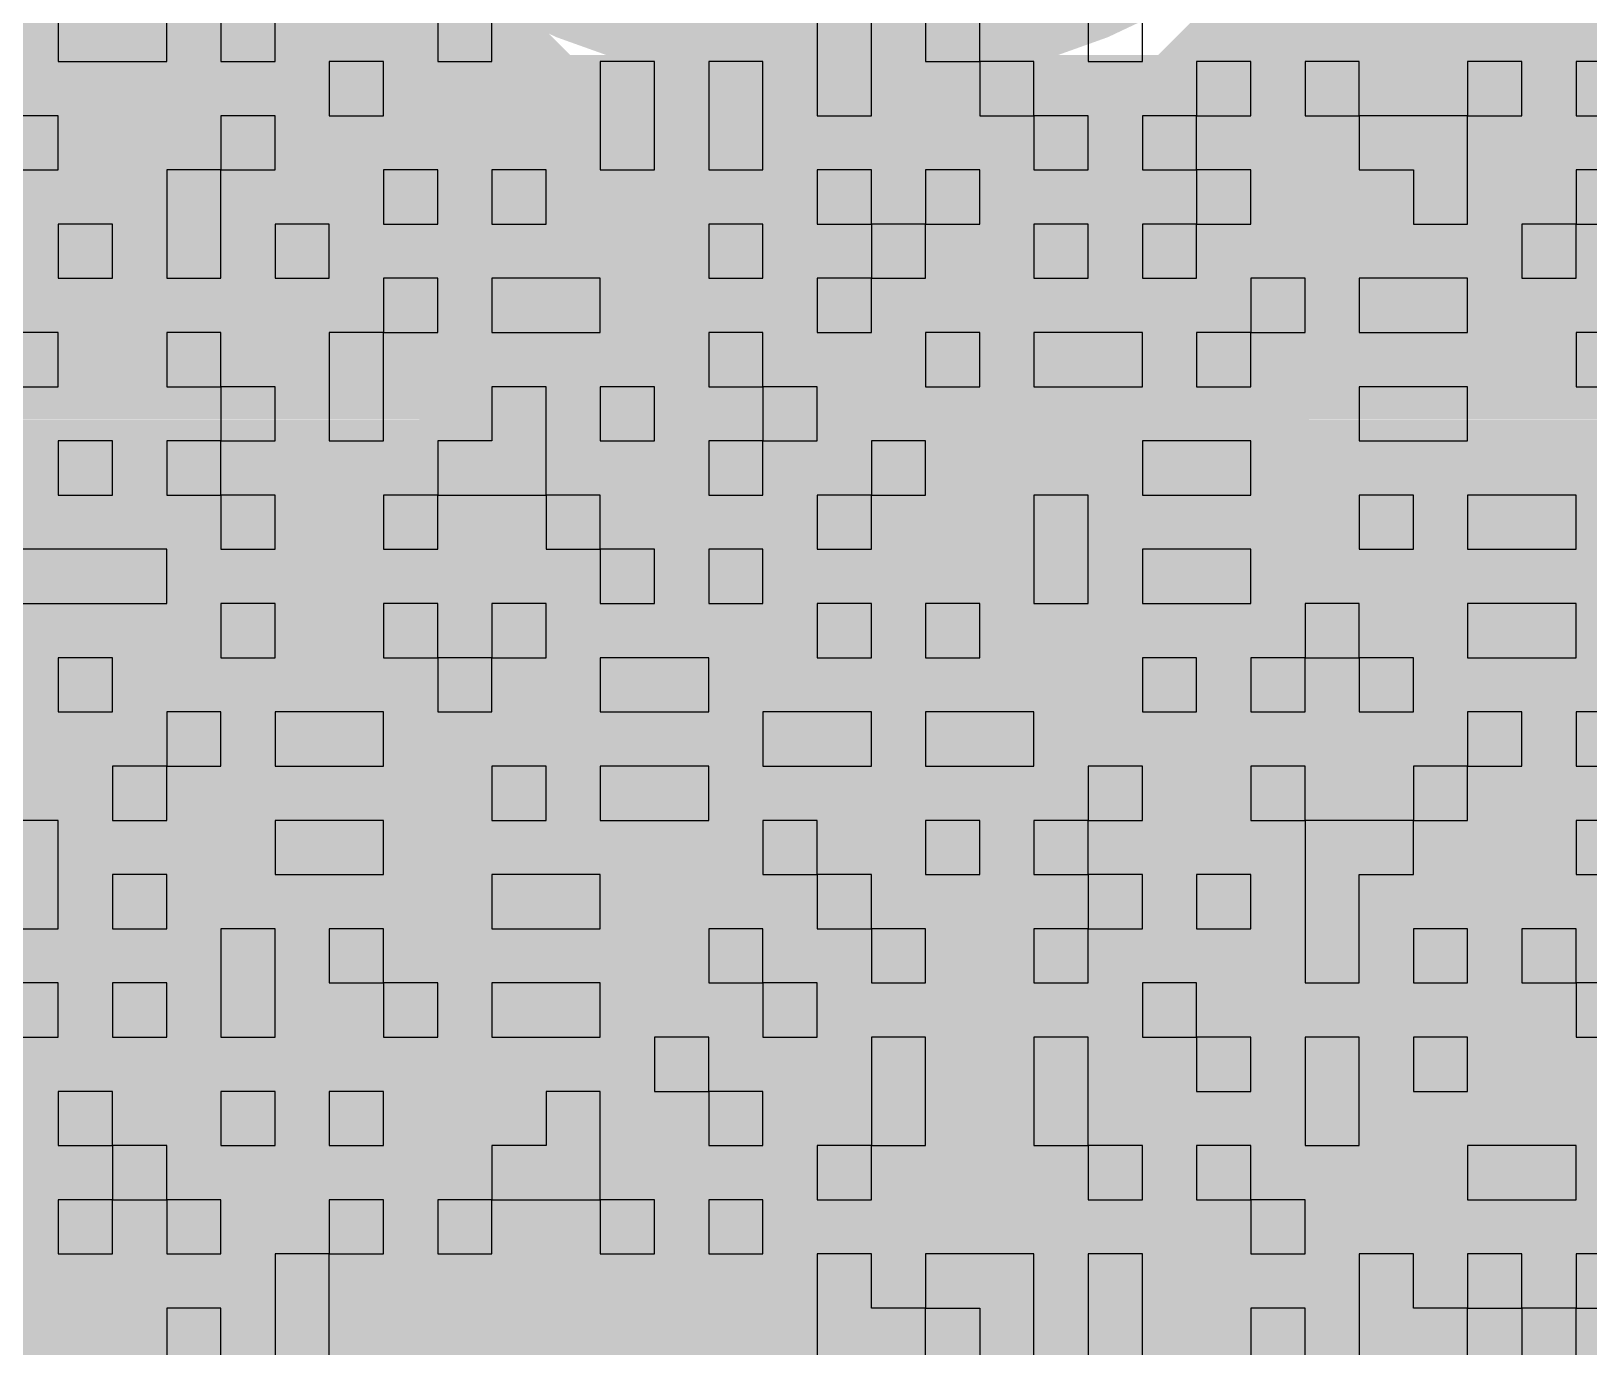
# Model space of a CAD drawing. Header units: millimetres. Extents: x 3.06 to 5.82, y 1.29 to 3.84.
# Drawn here: x 4.6062 to 4.64038, y 2.06266 to 2.09152 of the extents above; entities that cross this region are included whole.
import ezdxf

# ---------------------------------------------------------------- set-up
doc = ezdxf.new("R2010")
doc.units = ezdxf.units.MM
doc.header["$MEASUREMENT"] = 0
for name, color, linetype in [('BottomLayer', 5, 'Continuous'), ('BottomSolder', 6, 'Continuous'), ('TopLayer', 1, 'Continuous'), ('TopOverlay', 2, 'Continuous'), ('TopSolder', 216, 'Continuous')]:
    doc.layers.add(name, color=color, linetype=linetype)

msp = doc.modelspace()

# ---------------------------------------------------------------- linework, layer by layer
at = {"layer": 'BottomLayer'}
for points, const_width in [([(4.135, 2.568375), (4.616375, 2.087)], 0.008), ([(4.318659, 2.413), (4.644659, 2.087)], 0.008), ([(4.604301, 2.087), (4.69, 2.172699)], 0.008), ([(4.632585, 2.087), (4.69, 2.144415)], 0.008), ([(4.272, 2.087), (4.69, 2.087)], 0.008), ([(4.272, 2.056), (4.719, 2.056)], 0.04)]:
    msp.add_lwpolyline(points, dxfattribs=dict(at, const_width=const_width))
at = {"layer": 'BottomLayer', "const_width": 0.004}
for points in [[(4.602301, 2.087, 1), (4.606301, 2.087, 1)], [(4.614375, 2.087, 1), (4.618374, 2.087, 1)], [(4.630585, 2.087, 1), (4.634585, 2.087, 1)]]:
    msp.add_lwpolyline(points, format="xyb", close=True, dxfattribs=at)
at = {"layer": 'BottomSolder', "const_width": 0.015811}
msp.add_lwpolyline([(4.615872, 2.106, 1), (4.631683, 2.106, 1)], format="xyb", close=True, dxfattribs=at)
at = {"layer": 'TopLayer'}
for points, const_width in [([(4.547986, 2.030685), (4.957301, 2.44)], 0.008), ([(4.57627, 2.030685), (4.985585, 2.44)], 0.008), ([(4.59587, 2.022), (5.01387, 2.44)], 0.008), ([(4.431659, 2.3), (4.848, 1.883659)], 0.008), ([(4.47322, 2.230155), (4.848, 1.855374)], 0.008), ([(4.484859, 2.190231), (4.848, 1.82709)], 0.008), ([(4.537457, 2.062992), (4.671, 2.062992)], 0.04)]:
    msp.add_lwpolyline(points, dxfattribs=dict(at, const_width=const_width))
at = {"layer": 'TopOverlay'}
for p, q in [((4.606799, 2.092049), (4.606799, 2.09086)), ((4.609177, 2.09086), (4.609177, 2.092049)), ((4.610366, 2.092049), (4.610366, 2.09086)), ((4.611556, 2.09086), (4.611556, 2.092049)), ((4.615123, 2.092049), (4.615123, 2.09086)), ((4.616313, 2.09086), (4.616313, 2.092049)), ((4.623448, 2.092049), (4.623448, 2.09086)), ((4.624637, 2.09086), (4.624637, 2.092049)), ((4.625827, 2.092049), (4.625827, 2.09086)), ((4.627016, 2.09086), (4.627016, 2.092049)), ((4.629394, 2.092049), (4.629394, 2.09086)), ((4.630584, 2.09086), (4.630584, 2.092049)), ((4.606799, 2.09086), (4.609177, 2.09086)), ((4.610366, 2.09086), (4.611556, 2.09086)), ((4.613934, 2.09086), (4.612745, 2.09086)), ((4.612745, 2.09086), (4.612745, 2.08967)), ((4.613934, 2.08967), (4.613934, 2.09086)), ((4.615123, 2.09086), (4.616313, 2.09086)), ((4.61988, 2.09086), (4.618691, 2.09086)), ((4.618691, 2.09086), (4.618691, 2.08967)), ((4.61988, 2.08967), (4.61988, 2.09086)), ((4.622259, 2.09086), (4.62107, 2.09086)), ((4.62107, 2.09086), (4.62107, 2.08967)), ((4.622259, 2.08967), (4.622259, 2.09086)), ((4.623448, 2.09086), (4.623448, 2.08967)), ((4.624637, 2.08967), (4.624637, 2.09086)), ((4.625827, 2.09086), (4.627016, 2.09086)), ((4.627016, 2.09086), (4.627016, 2.08967)), ((4.628205, 2.09086), (4.627016, 2.09086)), ((4.628205, 2.08967), (4.628205, 2.09086)), ((4.629394, 2.09086), (4.630584, 2.09086)), ((4.632962, 2.09086), (4.631773, 2.09086)), ((4.631773, 2.09086), (4.631773, 2.08967)), ((4.632962, 2.08967), (4.632962, 2.09086)), ((4.635341, 2.09086), (4.634151, 2.09086)), ((4.634151, 2.09086), (4.634151, 2.08967)), ((4.635341, 2.08967), (4.635341, 2.09086)), ((4.638908, 2.09086), (4.637719, 2.09086)), ((4.637719, 2.09086), (4.637719, 2.08967)), ((4.638908, 2.08967), (4.638908, 2.09086)), ((4.642476, 2.09086), (4.640098, 2.09086)), ((4.640098, 2.09086), (4.640098, 2.08967)), ((4.606799, 2.08967), (4.60442, 2.08967)), ((4.606799, 2.088481), (4.606799, 2.08967)), ((4.611556, 2.08967), (4.610366, 2.08967)), ((4.610366, 2.08967), (4.610366, 2.088481)), ((4.611556, 2.088481), (4.611556, 2.08967)), ((4.612745, 2.08967), (4.613934, 2.08967)), ((4.618691, 2.08967), (4.618691, 2.088481)), ((4.61988, 2.088481), (4.61988, 2.08967)), ((4.62107, 2.08967), (4.62107, 2.088481)), ((4.622259, 2.088481), (4.622259, 2.08967)), ((4.623448, 2.08967), (4.624637, 2.08967)), ((4.627016, 2.08967), (4.628205, 2.08967)), ((4.628205, 2.08967), (4.628205, 2.088481)), ((4.629394, 2.08967), (4.628205, 2.08967)), ((4.629394, 2.088481), (4.629394, 2.08967)), ((4.631773, 2.08967), (4.630584, 2.08967)), ((4.630584, 2.08967), (4.630584, 2.088481)), ((4.631773, 2.08967), (4.632962, 2.08967)), ((4.631773, 2.088481), (4.631773, 2.08967)), ((4.634151, 2.08967), (4.635341, 2.08967)), ((4.635341, 2.08967), (4.635341, 2.088481)), ((4.637719, 2.08967), (4.635341, 2.08967)), ((4.637719, 2.08967), (4.638908, 2.08967)), ((4.637719, 2.088481), (4.637719, 2.08967)), ((4.640098, 2.08967), (4.642476, 2.08967)), ((4.60442, 2.088481), (4.606799, 2.088481)), ((4.610366, 2.088481), (4.609177, 2.088481)), ((4.609177, 2.088481), (4.609177, 2.087292)), ((4.610366, 2.088481), (4.611556, 2.088481)), ((4.610366, 2.087292), (4.610366, 2.088481)), ((4.615123, 2.088481), (4.613934, 2.088481)), ((4.613934, 2.088481), (4.613934, 2.087292)), ((4.615123, 2.087292), (4.615123, 2.088481)), ((4.617502, 2.088481), (4.616313, 2.088481)), ((4.616313, 2.088481), (4.616313, 2.087292)), ((4.617502, 2.087292), (4.617502, 2.088481)), ((4.618691, 2.088481), (4.61988, 2.088481)), ((4.62107, 2.088481), (4.622259, 2.088481)), ((4.624637, 2.088481), (4.623448, 2.088481)), ((4.623448, 2.088481), (4.623448, 2.087292)), ((4.624637, 2.087292), (4.624637, 2.088481)), ((4.627016, 2.088481), (4.625827, 2.088481)), ((4.625827, 2.088481), (4.625827, 2.087292)), ((4.627016, 2.087292), (4.627016, 2.088481)), ((4.628205, 2.088481), (4.629394, 2.088481)), ((4.630584, 2.088481), (4.631773, 2.088481)), ((4.631773, 2.088481), (4.631773, 2.087292)), ((4.632962, 2.088481), (4.631773, 2.088481)), ((4.632962, 2.087292), (4.632962, 2.088481)), ((4.635341, 2.088481), (4.63653, 2.088481)), ((4.63653, 2.088481), (4.63653, 2.087292)), ((4.637719, 2.087292), (4.637719, 2.088481)), ((4.642476, 2.088481), (4.640098, 2.088481)), ((4.640098, 2.088481), (4.640098, 2.087292)), ((4.607988, 2.087292), (4.606799, 2.087292)), ((4.606799, 2.087292), (4.606799, 2.086103)), ((4.607988, 2.086103), (4.607988, 2.087292)), ((4.609177, 2.087292), (4.609177, 2.086103)), ((4.610366, 2.086103), (4.610366, 2.087292)), ((4.612745, 2.087292), (4.611556, 2.087292)), ((4.611556, 2.087292), (4.611556, 2.086103)), ((4.612745, 2.086103), (4.612745, 2.087292)), ((4.613934, 2.087292), (4.615123, 2.087292)), ((4.616313, 2.087292), (4.617502, 2.087292)), ((4.622259, 2.087292), (4.62107, 2.087292)), ((4.62107, 2.087292), (4.62107, 2.086103)), ((4.622259, 2.086103), (4.622259, 2.087292)), ((4.623448, 2.087292), (4.624637, 2.087292)), ((4.624637, 2.087292), (4.624637, 2.086103)), ((4.625827, 2.087292), (4.624637, 2.087292)), ((4.625827, 2.087292), (4.627016, 2.087292)), ((4.625827, 2.086103), (4.625827, 2.087292)), ((4.629394, 2.087292), (4.628205, 2.087292)), ((4.628205, 2.087292), (4.628205, 2.086103)), ((4.629394, 2.086103), (4.629394, 2.087292)), ((4.631773, 2.087292), (4.630584, 2.087292)), ((4.630584, 2.087292), (4.630584, 2.086103)), ((4.631773, 2.087292), (4.632962, 2.087292)), ((4.631773, 2.086103), (4.631773, 2.087292)), ((4.63653, 2.087292), (4.637719, 2.087292)), ((4.640098, 2.087292), (4.638908, 2.087292)), ((4.638908, 2.087292), (4.638908, 2.086103)), ((4.640098, 2.086103), (4.640098, 2.087292)), ((4.640098, 2.087292), (4.642476, 2.087292)), ((4.606799, 2.086103), (4.607988, 2.086103)), ((4.609177, 2.086103), (4.610366, 2.086103)), ((4.611556, 2.086103), (4.612745, 2.086103)), ((4.615123, 2.086103), (4.613934, 2.086103)), ((4.613934, 2.086103), (4.613934, 2.084913)), ((4.615123, 2.084913), (4.615123, 2.086103)), ((4.618691, 2.086103), (4.616313, 2.086103)), ((4.616313, 2.086103), (4.616313, 2.084913)), ((4.618691, 2.084913), (4.618691, 2.086103)), ((4.62107, 2.086103), (4.622259, 2.086103)), ((4.624637, 2.086103), (4.623448, 2.086103)), ((4.623448, 2.086103), (4.623448, 2.084913)), ((4.624637, 2.086103), (4.625827, 2.086103)), ((4.624637, 2.084913), (4.624637, 2.086103)), ((4.628205, 2.086103), (4.629394, 2.086103)), ((4.630584, 2.086103), (4.631773, 2.086103)), ((4.634151, 2.086103), (4.632962, 2.086103)), ((4.632962, 2.086103), (4.632962, 2.084913)), ((4.634151, 2.084913), (4.634151, 2.086103)), ((4.637719, 2.086103), (4.635341, 2.086103)), ((4.635341, 2.086103), (4.635341, 2.084913)), ((4.637719, 2.084913), (4.637719, 2.086103)), ((4.638908, 2.086103), (4.640098, 2.086103)), ((4.606799, 2.084913), (4.605609, 2.084913)), ((4.606799, 2.083724), (4.606799, 2.084913)), ((4.610366, 2.084913), (4.609177, 2.084913)), ((4.609177, 2.084913), (4.609177, 2.083724)), ((4.610366, 2.083724), (4.610366, 2.084913)), ((4.613934, 2.084913), (4.612745, 2.084913)), ((4.612745, 2.084913), (4.612745, 2.083724)), ((4.613934, 2.084913), (4.615123, 2.084913)), ((4.613934, 2.083724), (4.613934, 2.084913)), ((4.616313, 2.084913), (4.618691, 2.084913)), ((4.622259, 2.084913), (4.62107, 2.084913)), ((4.62107, 2.084913), (4.62107, 2.083724)), ((4.622259, 2.083724), (4.622259, 2.084913)), ((4.623448, 2.084913), (4.624637, 2.084913)), ((4.627016, 2.084913), (4.625827, 2.084913)), ((4.625827, 2.084913), (4.625827, 2.083724)), ((4.627016, 2.083724), (4.627016, 2.084913)), ((4.630584, 2.084913), (4.628205, 2.084913)), ((4.628205, 2.084913), (4.628205, 2.083724)), ((4.630584, 2.083724), (4.630584, 2.084913)), ((4.632962, 2.084913), (4.631773, 2.084913)), ((4.631773, 2.084913), (4.631773, 2.083724)), ((4.632962, 2.084913), (4.634151, 2.084913)), ((4.632962, 2.083724), (4.632962, 2.084913)), ((4.635341, 2.084913), (4.637719, 2.084913)), ((4.642476, 2.084913), (4.640098, 2.084913)), ((4.640098, 2.084913), (4.640098, 2.083724)), ((4.605609, 2.083724), (4.606799, 2.083724)), ((4.609177, 2.083724), (4.610366, 2.083724)), ((4.610366, 2.083724), (4.610366, 2.082535)), ((4.611556, 2.083724), (4.610366, 2.083724)), ((4.611556, 2.082535), (4.611556, 2.083724)), ((4.612745, 2.083724), (4.612745, 2.082535)), ((4.613934, 2.082535), (4.613934, 2.083724)), ((4.617502, 2.083724), (4.616313, 2.083724)), ((4.616313, 2.083724), (4.616313, 2.082535)), ((4.617502, 2.082535), (4.617502, 2.083724)), ((4.61988, 2.083724), (4.618691, 2.083724)), ((4.618691, 2.083724), (4.618691, 2.082535)), ((4.61988, 2.082535), (4.61988, 2.083724)), ((4.62107, 2.083724), (4.622259, 2.083724)), ((4.622259, 2.083724), (4.622259, 2.082535)), ((4.623448, 2.083724), (4.622259, 2.083724)), ((4.623448, 2.082535), (4.623448, 2.083724)), ((4.625827, 2.083724), (4.627016, 2.083724)), ((4.628205, 2.083724), (4.630584, 2.083724)), ((4.631773, 2.083724), (4.632962, 2.083724)), ((4.637719, 2.083724), (4.635341, 2.083724)), ((4.635341, 2.083724), (4.635341, 2.082535)), ((4.637719, 2.082535), (4.637719, 2.083724)), ((4.640098, 2.083724), (4.642476, 2.083724)), ((4.607988, 2.082535), (4.606799, 2.082535)), ((4.606799, 2.082535), (4.606799, 2.081345)), ((4.607988, 2.081345), (4.607988, 2.082535)), ((4.610366, 2.082535), (4.609177, 2.082535)), ((4.609177, 2.082535), (4.609177, 2.081345)), ((4.610366, 2.082535), (4.611556, 2.082535)), ((4.610366, 2.081345), (4.610366, 2.082535)), ((4.612745, 2.082535), (4.613934, 2.082535)), ((4.616313, 2.082535), (4.615123, 2.082535)), ((4.615123, 2.082535), (4.615123, 2.081345)), ((4.617502, 2.081345), (4.617502, 2.082535)), ((4.618691, 2.082535), (4.61988, 2.082535)), ((4.622259, 2.082535), (4.62107, 2.082535)), ((4.62107, 2.082535), (4.62107, 2.081345)), ((4.622259, 2.082535), (4.623448, 2.082535)), ((4.622259, 2.081345), (4.622259, 2.082535)), ((4.625827, 2.082535), (4.624637, 2.082535)), ((4.624637, 2.082535), (4.624637, 2.081345)), ((4.625827, 2.081345), (4.625827, 2.082535)), ((4.632962, 2.082535), (4.630584, 2.082535)), ((4.630584, 2.082535), (4.630584, 2.081345)), ((4.632962, 2.081345), (4.632962, 2.082535)), ((4.635341, 2.082535), (4.637719, 2.082535)), ((4.606799, 2.081345), (4.607988, 2.081345)), ((4.609177, 2.081345), (4.610366, 2.081345)), ((4.610366, 2.081345), (4.610366, 2.080156)), ((4.611556, 2.081345), (4.610366, 2.081345)), ((4.611556, 2.080156), (4.611556, 2.081345)), ((4.615123, 2.081345), (4.613934, 2.081345)), ((4.613934, 2.081345), (4.613934, 2.080156)), ((4.615123, 2.080156), (4.615123, 2.081345)), ((4.615123, 2.081345), (4.617502, 2.081345)), ((4.617502, 2.081345), (4.617502, 2.080156)), ((4.618691, 2.081345), (4.617502, 2.081345)), ((4.618691, 2.080156), (4.618691, 2.081345)), ((4.62107, 2.081345), (4.622259, 2.081345)), ((4.624637, 2.081345), (4.623448, 2.081345)), ((4.623448, 2.081345), (4.623448, 2.080156)), ((4.624637, 2.081345), (4.625827, 2.081345)), ((4.624637, 2.080156), (4.624637, 2.081345)), ((4.629394, 2.081345), (4.628205, 2.081345)), ((4.628205, 2.081345), (4.628205, 2.080156)), ((4.629394, 2.080156), (4.629394, 2.081345)), ((4.630584, 2.081345), (4.632962, 2.081345)), ((4.63653, 2.081345), (4.635341, 2.081345)), ((4.635341, 2.081345), (4.635341, 2.080156)), ((4.63653, 2.080156), (4.63653, 2.081345)), ((4.640098, 2.081345), (4.637719, 2.081345)), ((4.637719, 2.081345), (4.637719, 2.080156)), ((4.640098, 2.080156), (4.640098, 2.081345)), ((4.609177, 2.080156), (4.605609, 2.080156)), ((4.609177, 2.078967), (4.609177, 2.080156)), ((4.610366, 2.080156), (4.611556, 2.080156)), ((4.613934, 2.080156), (4.615123, 2.080156)), ((4.617502, 2.080156), (4.618691, 2.080156)), ((4.618691, 2.080156), (4.618691, 2.078967)), ((4.61988, 2.080156), (4.618691, 2.080156)), ((4.61988, 2.078967), (4.61988, 2.080156)), ((4.622259, 2.080156), (4.62107, 2.080156)), ((4.62107, 2.080156), (4.62107, 2.078967)), ((4.622259, 2.078967), (4.622259, 2.080156)), ((4.623448, 2.080156), (4.624637, 2.080156)), ((4.628205, 2.080156), (4.628205, 2.078967)), ((4.629394, 2.078967), (4.629394, 2.080156)), ((4.632962, 2.080156), (4.630584, 2.080156)), ((4.630584, 2.080156), (4.630584, 2.078967)), ((4.632962, 2.078967), (4.632962, 2.080156)), ((4.635341, 2.080156), (4.63653, 2.080156)), ((4.637719, 2.080156), (4.640098, 2.080156)), ((4.605609, 2.078967), (4.609177, 2.078967)), ((4.611556, 2.078967), (4.610366, 2.078967)), ((4.610366, 2.078967), (4.610366, 2.077778)), ((4.611556, 2.077778), (4.611556, 2.078967)), ((4.615123, 2.078967), (4.613934, 2.078967)), ((4.613934, 2.078967), (4.613934, 2.077778)), ((4.615123, 2.077778), (4.615123, 2.078967)), ((4.617502, 2.078967), (4.616313, 2.078967)), ((4.616313, 2.078967), (4.616313, 2.077778)), ((4.617502, 2.077778), (4.617502, 2.078967)), ((4.618691, 2.078967), (4.61988, 2.078967)), ((4.62107, 2.078967), (4.622259, 2.078967)), ((4.624637, 2.078967), (4.623448, 2.078967)), ((4.623448, 2.078967), (4.623448, 2.077778)), ((4.624637, 2.077778), (4.624637, 2.078967)), ((4.627016, 2.078967), (4.625827, 2.078967)), ((4.625827, 2.078967), (4.625827, 2.077778)), ((4.627016, 2.077778), (4.627016, 2.078967)), ((4.628205, 2.078967), (4.629394, 2.078967)), ((4.630584, 2.078967), (4.632962, 2.078967)), ((4.635341, 2.078967), (4.634151, 2.078967)), ((4.634151, 2.078967), (4.634151, 2.077778)), ((4.635341, 2.077778), (4.635341, 2.078967)), ((4.640098, 2.078967), (4.637719, 2.078967)), ((4.637719, 2.078967), (4.637719, 2.077778)), ((4.640098, 2.077778), (4.640098, 2.078967)), ((4.607988, 2.077778), (4.606799, 2.077778)), ((4.606799, 2.077778), (4.606799, 2.076588)), ((4.607988, 2.076588), (4.607988, 2.077778)), ((4.610366, 2.077778), (4.611556, 2.077778)), ((4.613934, 2.077778), (4.615123, 2.077778)), ((4.615123, 2.077778), (4.615123, 2.076588)), ((4.616313, 2.077778), (4.615123, 2.077778)), ((4.616313, 2.077778), (4.617502, 2.077778)), ((4.616313, 2.076588), (4.616313, 2.077778)), ((4.62107, 2.077778), (4.618691, 2.077778)), ((4.618691, 2.077778), (4.618691, 2.076588)), ((4.62107, 2.076588), (4.62107, 2.077778)), ((4.623448, 2.077778), (4.624637, 2.077778)), ((4.625827, 2.077778), (4.627016, 2.077778)), ((4.631773, 2.077778), (4.630584, 2.077778)), ((4.630584, 2.077778), (4.630584, 2.076588)), ((4.631773, 2.076588), (4.631773, 2.077778)), ((4.634151, 2.077778), (4.632962, 2.077778)), ((4.632962, 2.077778), (4.632962, 2.076588)), ((4.634151, 2.077778), (4.635341, 2.077778)), ((4.634151, 2.076588), (4.634151, 2.077778)), ((4.635341, 2.077778), (4.635341, 2.076588)), ((4.63653, 2.077778), (4.635341, 2.077778)), ((4.63653, 2.076588), (4.63653, 2.077778)), ((4.637719, 2.077778), (4.640098, 2.077778)), ((4.606799, 2.076588), (4.607988, 2.076588)), ((4.610366, 2.076588), (4.609177, 2.076588)), ((4.609177, 2.076588), (4.609177, 2.075399)), ((4.610366, 2.075399), (4.610366, 2.076588)), ((4.613934, 2.076588), (4.611556, 2.076588)), ((4.611556, 2.076588), (4.611556, 2.075399)), ((4.613934, 2.075399), (4.613934, 2.076588)), ((4.615123, 2.076588), (4.616313, 2.076588)), ((4.618691, 2.076588), (4.62107, 2.076588)), ((4.624637, 2.076588), (4.622259, 2.076588)), ((4.622259, 2.076588), (4.622259, 2.075399)), ((4.624637, 2.075399), (4.624637, 2.076588)), ((4.628205, 2.076588), (4.625827, 2.076588)), ((4.625827, 2.076588), (4.625827, 2.075399)), ((4.628205, 2.075399), (4.628205, 2.076588)), ((4.630584, 2.076588), (4.631773, 2.076588)), ((4.632962, 2.076588), (4.634151, 2.076588)), ((4.635341, 2.076588), (4.63653, 2.076588)), ((4.638908, 2.076588), (4.637719, 2.076588)), ((4.637719, 2.076588), (4.637719, 2.075399)), ((4.638908, 2.075399), (4.638908, 2.076588)), ((4.642476, 2.076588), (4.640098, 2.076588)), ((4.640098, 2.076588), (4.640098, 2.075399)), ((4.609177, 2.075399), (4.607988, 2.075399)), ((4.607988, 2.075399), (4.607988, 2.07421)), ((4.609177, 2.075399), (4.610366, 2.075399)), ((4.609177, 2.07421), (4.609177, 2.075399)), ((4.611556, 2.075399), (4.613934, 2.075399)), ((4.617502, 2.075399), (4.616313, 2.075399)), ((4.616313, 2.075399), (4.616313, 2.07421)), ((4.617502, 2.07421), (4.617502, 2.075399)), ((4.62107, 2.075399), (4.618691, 2.075399)), ((4.618691, 2.075399), (4.618691, 2.07421)), ((4.62107, 2.07421), (4.62107, 2.075399)), ((4.622259, 2.075399), (4.624637, 2.075399)), ((4.625827, 2.075399), (4.628205, 2.075399)), ((4.630584, 2.075399), (4.629394, 2.075399)), ((4.629394, 2.075399), (4.629394, 2.07421)), ((4.630584, 2.07421), (4.630584, 2.075399)), ((4.634151, 2.075399), (4.632962, 2.075399)), ((4.632962, 2.075399), (4.632962, 2.07421)), ((4.634151, 2.07421), (4.634151, 2.075399)), ((4.637719, 2.075399), (4.63653, 2.075399)), ((4.63653, 2.075399), (4.63653, 2.07421)), ((4.637719, 2.075399), (4.638908, 2.075399)), ((4.637719, 2.07421), (4.637719, 2.075399)), ((4.640098, 2.075399), (4.642476, 2.075399)), ((4.606799, 2.07421), (4.605609, 2.07421)), ((4.606799, 2.073021), (4.606799, 2.07421)), ((4.607988, 2.07421), (4.609177, 2.07421)), ((4.613934, 2.07421), (4.611556, 2.07421)), ((4.611556, 2.07421), (4.611556, 2.073021)), ((4.613934, 2.073021), (4.613934, 2.07421)), ((4.616313, 2.07421), (4.617502, 2.07421)), ((4.618691, 2.07421), (4.62107, 2.07421)), ((4.623448, 2.07421), (4.622259, 2.07421)), ((4.622259, 2.07421), (4.622259, 2.073021)), ((4.623448, 2.073021), (4.623448, 2.07421)), ((4.627016, 2.07421), (4.625827, 2.07421)), ((4.625827, 2.07421), (4.625827, 2.073021)), ((4.627016, 2.073021), (4.627016, 2.07421)), ((4.629394, 2.07421), (4.628205, 2.07421)), ((4.628205, 2.07421), (4.628205, 2.073021)), ((4.629394, 2.07421), (4.630584, 2.07421)), ((4.629394, 2.073021), (4.629394, 2.07421)), ((4.632962, 2.07421), (4.634151, 2.07421)), ((4.634151, 2.07421), (4.634151, 2.073021)), ((4.63653, 2.07421), (4.634151, 2.07421)), ((4.63653, 2.07421), (4.637719, 2.07421)), ((4.63653, 2.073021), (4.63653, 2.07421)), ((4.642476, 2.07421), (4.640098, 2.07421)), ((4.640098, 2.07421), (4.640098, 2.073021)), ((4.606799, 2.071832), (4.606799, 2.073021)), ((4.609177, 2.073021), (4.607988, 2.073021)), ((4.607988, 2.073021), (4.607988, 2.071832)), ((4.609177, 2.071832), (4.609177, 2.073021)), ((4.611556, 2.073021), (4.613934, 2.073021)), ((4.618691, 2.073021), (4.616313, 2.073021)), ((4.616313, 2.073021), (4.616313, 2.071832)), ((4.618691, 2.071832), (4.618691, 2.073021)), ((4.622259, 2.073021), (4.623448, 2.073021)), ((4.623448, 2.073021), (4.623448, 2.071832)), ((4.624637, 2.073021), (4.623448, 2.073021)), ((4.624637, 2.071832), (4.624637, 2.073021)), ((4.625827, 2.073021), (4.627016, 2.073021)), ((4.628205, 2.073021), (4.629394, 2.073021)), ((4.629394, 2.073021), (4.629394, 2.071832)), ((4.630584, 2.073021), (4.629394, 2.073021)), ((4.630584, 2.071832), (4.630584, 2.073021)), ((4.632962, 2.073021), (4.631773, 2.073021)), ((4.631773, 2.073021), (4.631773, 2.071832)), ((4.632962, 2.071832), (4.632962, 2.073021)), ((4.634151, 2.073021), (4.634151, 2.071832)), ((4.635341, 2.071832), (4.635341, 2.073021)), ((4.635341, 2.073021), (4.63653, 2.073021)), ((4.640098, 2.073021), (4.642476, 2.073021)), ((4.605609, 2.071832), (4.606799, 2.071832)), ((4.607988, 2.071832), (4.609177, 2.071832)), ((4.611556, 2.071832), (4.610366, 2.071832)), ((4.610366, 2.071832), (4.610366, 2.070642)), ((4.611556, 2.070642), (4.611556, 2.071832)), ((4.613934, 2.071832), (4.612745, 2.071832)), ((4.612745, 2.071832), (4.612745, 2.070642)), ((4.613934, 2.070642), (4.613934, 2.071832)), ((4.616313, 2.071832), (4.618691, 2.071832)), ((4.622259, 2.071832), (4.62107, 2.071832)), ((4.62107, 2.071832), (4.62107, 2.070642)), ((4.622259, 2.070642), (4.622259, 2.071832)), ((4.623448, 2.071832), (4.624637, 2.071832)), ((4.624637, 2.071832), (4.624637, 2.070642)), ((4.625827, 2.071832), (4.624637, 2.071832)), ((4.625827, 2.070642), (4.625827, 2.071832)), ((4.629394, 2.071832), (4.628205, 2.071832)), ((4.628205, 2.071832), (4.628205, 2.070642)), ((4.629394, 2.071832), (4.630584, 2.071832)), ((4.629394, 2.070642), (4.629394, 2.071832)), ((4.631773, 2.071832), (4.632962, 2.071832)), ((4.634151, 2.071832), (4.634151, 2.070642)), ((4.635341, 2.070642), (4.635341, 2.071832)), ((4.637719, 2.071832), (4.63653, 2.071832)), ((4.63653, 2.071832), (4.63653, 2.070642)), ((4.637719, 2.070642), (4.637719, 2.071832)), ((4.640098, 2.071832), (4.638908, 2.071832)), ((4.638908, 2.071832), (4.638908, 2.070642)), ((4.640098, 2.070642), (4.640098, 2.071832)), ((4.606799, 2.070642), (4.605609, 2.070642)), ((4.606799, 2.069453), (4.606799, 2.070642)), ((4.609177, 2.070642), (4.607988, 2.070642)), ((4.607988, 2.070642), (4.607988, 2.069453)), ((4.609177, 2.069453), (4.609177, 2.070642)), ((4.610366, 2.070642), (4.610366, 2.069453)), ((4.611556, 2.069453), (4.611556, 2.070642)), ((4.612745, 2.070642), (4.613934, 2.070642)), ((4.613934, 2.070642), (4.613934, 2.069453)), ((4.615123, 2.070642), (4.613934, 2.070642)), ((4.615123, 2.069453), (4.615123, 2.070642)), ((4.618691, 2.070642), (4.616313, 2.070642)), ((4.616313, 2.070642), (4.616313, 2.069453)), ((4.618691, 2.069453), (4.618691, 2.070642)), ((4.62107, 2.070642), (4.622259, 2.070642)), ((4.622259, 2.070642), (4.622259, 2.069453)), ((4.623448, 2.070642), (4.622259, 2.070642)), ((4.623448, 2.069453), (4.623448, 2.070642)), ((4.624637, 2.070642), (4.625827, 2.070642)), ((4.628205, 2.070642), (4.629394, 2.070642)), ((4.631773, 2.070642), (4.630584, 2.070642)), ((4.630584, 2.070642), (4.630584, 2.069453)), ((4.631773, 2.069453), (4.631773, 2.070642)), ((4.634151, 2.070642), (4.635341, 2.070642)), ((4.63653, 2.070642), (4.637719, 2.070642)), ((4.638908, 2.070642), (4.640098, 2.070642)), ((4.640098, 2.070642), (4.640098, 2.069453)), ((4.642476, 2.070642), (4.640098, 2.070642)), ((4.605609, 2.069453), (4.606799, 2.069453)), ((4.607988, 2.069453), (4.609177, 2.069453)), ((4.610366, 2.069453), (4.611556, 2.069453)), ((4.613934, 2.069453), (4.615123, 2.069453)), ((4.616313, 2.069453), (4.618691, 2.069453)), ((4.62107, 2.069453), (4.61988, 2.069453)), ((4.61988, 2.069453), (4.61988, 2.068264)), ((4.62107, 2.068264), (4.62107, 2.069453)), ((4.622259, 2.069453), (4.623448, 2.069453)), ((4.625827, 2.069453), (4.624637, 2.069453)), ((4.624637, 2.069453), (4.624637, 2.068264)), ((4.625827, 2.068264), (4.625827, 2.069453)), ((4.629394, 2.069453), (4.628205, 2.069453)), ((4.628205, 2.069453), (4.628205, 2.068264)), ((4.629394, 2.068264), (4.629394, 2.069453)), ((4.630584, 2.069453), (4.631773, 2.069453)), ((4.631773, 2.069453), (4.631773, 2.068264)), ((4.632962, 2.069453), (4.631773, 2.069453)), ((4.632962, 2.068264), (4.632962, 2.069453)), ((4.635341, 2.069453), (4.634151, 2.069453)), ((4.634151, 2.069453), (4.634151, 2.068264)), ((4.635341, 2.068264), (4.635341, 2.069453)), ((4.637719, 2.069453), (4.63653, 2.069453)), ((4.63653, 2.069453), (4.63653, 2.068264)), ((4.637719, 2.068264), (4.637719, 2.069453)), ((4.640098, 2.069453), (4.642476, 2.069453)), ((4.607988, 2.068264), (4.606799, 2.068264)), ((4.606799, 2.068264), (4.606799, 2.067074)), ((4.607988, 2.067074), (4.607988, 2.068264)), ((4.611556, 2.068264), (4.610366, 2.068264)), ((4.610366, 2.068264), (4.610366, 2.067074)), ((4.611556, 2.067074), (4.611556, 2.068264)), ((4.613934, 2.068264), (4.612745, 2.068264)), ((4.612745, 2.068264), (4.612745, 2.067074)), ((4.613934, 2.067074), (4.613934, 2.068264)), ((4.618691, 2.068264), (4.617502, 2.068264)), ((4.617502, 2.068264), (4.617502, 2.067074)), ((4.618691, 2.067074), (4.618691, 2.068264)), ((4.61988, 2.068264), (4.62107, 2.068264)), ((4.62107, 2.068264), (4.62107, 2.067074)), ((4.622259, 2.068264), (4.62107, 2.068264)), ((4.622259, 2.067074), (4.622259, 2.068264)), ((4.624637, 2.068264), (4.624637, 2.067074)), ((4.625827, 2.067074), (4.625827, 2.068264)), ((4.628205, 2.068264), (4.628205, 2.067074)), ((4.629394, 2.067074), (4.629394, 2.068264)), ((4.631773, 2.068264), (4.632962, 2.068264)), ((4.634151, 2.068264), (4.634151, 2.067074)), ((4.635341, 2.067074), (4.635341, 2.068264)), ((4.63653, 2.068264), (4.637719, 2.068264)), ((4.606799, 2.067074), (4.607988, 2.067074)), ((4.607988, 2.067074), (4.607988, 2.065885)), ((4.609177, 2.067074), (4.607988, 2.067074)), ((4.609177, 2.065885), (4.609177, 2.067074)), ((4.610366, 2.067074), (4.611556, 2.067074)), ((4.612745, 2.067074), (4.613934, 2.067074)), ((4.617502, 2.067074), (4.616313, 2.067074)), ((4.616313, 2.067074), (4.616313, 2.065885)), ((4.618691, 2.065885), (4.618691, 2.067074)), ((4.62107, 2.067074), (4.622259, 2.067074)), ((4.624637, 2.067074), (4.623448, 2.067074)), ((4.623448, 2.067074), (4.623448, 2.065885)), ((4.624637, 2.067074), (4.625827, 2.067074)), ((4.624637, 2.065885), (4.624637, 2.067074)), ((4.628205, 2.067074), (4.629394, 2.067074)), ((4.629394, 2.067074), (4.629394, 2.065885)), ((4.630584, 2.067074), (4.629394, 2.067074)), ((4.630584, 2.065885), (4.630584, 2.067074)), ((4.632962, 2.067074), (4.631773, 2.067074)), ((4.631773, 2.067074), (4.631773, 2.065885)), ((4.632962, 2.065885), (4.632962, 2.067074)), ((4.634151, 2.067074), (4.635341, 2.067074)), ((4.640098, 2.067074), (4.637719, 2.067074)), ((4.637719, 2.067074), (4.637719, 2.065885)), ((4.640098, 2.065885), (4.640098, 2.067074)), ((4.607988, 2.065885), (4.606799, 2.065885)), ((4.606799, 2.065885), (4.606799, 2.064696)), ((4.607988, 2.065885), (4.609177, 2.065885)), ((4.607988, 2.064696), (4.607988, 2.065885)), ((4.609177, 2.065885), (4.609177, 2.064696)), ((4.610366, 2.065885), (4.609177, 2.065885)), ((4.610366, 2.064696), (4.610366, 2.065885)), ((4.613934, 2.065885), (4.612745, 2.065885)), ((4.612745, 2.065885), (4.612745, 2.064696)), ((4.613934, 2.064696), (4.613934, 2.065885)), ((4.616313, 2.065885), (4.615123, 2.065885)), ((4.615123, 2.065885), (4.615123, 2.064696)), ((4.616313, 2.065885), (4.618691, 2.065885)), ((4.616313, 2.064696), (4.616313, 2.065885)), ((4.618691, 2.065885), (4.618691, 2.064696)), ((4.61988, 2.065885), (4.618691, 2.065885)), ((4.61988, 2.064696), (4.61988, 2.065885)), ((4.622259, 2.065885), (4.62107, 2.065885)), ((4.62107, 2.065885), (4.62107, 2.064696)), ((4.622259, 2.064696), (4.622259, 2.065885)), ((4.623448, 2.065885), (4.624637, 2.065885)), ((4.629394, 2.065885), (4.630584, 2.065885)), ((4.631773, 2.065885), (4.632962, 2.065885)), ((4.632962, 2.065885), (4.632962, 2.064696)), ((4.634151, 2.065885), (4.632962, 2.065885)), ((4.634151, 2.064696), (4.634151, 2.065885)), ((4.637719, 2.065885), (4.640098, 2.065885)), ((4.606799, 2.064696), (4.607988, 2.064696)), ((4.609177, 2.064696), (4.610366, 2.064696)), ((4.612745, 2.064696), (4.611556, 2.064696)), ((4.611556, 2.064696), (4.611556, 2.063507)), ((4.612745, 2.064696), (4.613934, 2.064696)), ((4.612745, 2.063507), (4.612745, 2.064696)), ((4.615123, 2.064696), (4.616313, 2.064696)), ((4.618691, 2.064696), (4.61988, 2.064696)), ((4.62107, 2.064696), (4.622259, 2.064696)), ((4.624637, 2.064696), (4.623448, 2.064696)), ((4.623448, 2.064696), (4.623448, 2.063507)), ((4.624637, 2.063507), (4.624637, 2.064696)), ((4.628205, 2.064696), (4.625827, 2.064696)), ((4.625827, 2.064696), (4.625827, 2.063507)), ((4.628205, 2.063507), (4.628205, 2.064696)), ((4.630584, 2.064696), (4.629394, 2.064696)), ((4.629394, 2.064696), (4.629394, 2.063507)), ((4.630584, 2.063507), (4.630584, 2.064696)), ((4.632962, 2.064696), (4.634151, 2.064696)), ((4.63653, 2.064696), (4.635341, 2.064696)), ((4.635341, 2.064696), (4.635341, 2.063507)), ((4.63653, 2.063507), (4.63653, 2.064696)), ((4.638908, 2.064696), (4.637719, 2.064696)), ((4.637719, 2.064696), (4.637719, 2.063507)), ((4.638908, 2.063507), (4.638908, 2.064696)), ((4.641287, 2.064696), (4.640098, 2.064696)), ((4.640098, 2.064696), (4.640098, 2.063507)), ((4.610366, 2.063507), (4.609177, 2.063507)), ((4.609177, 2.063507), (4.609177, 2.062317)), ((4.610366, 2.062317), (4.610366, 2.063507)), ((4.611556, 2.063507), (4.611556, 2.062317)), ((4.612745, 2.062317), (4.612745, 2.063507)), ((4.623448, 2.063507), (4.623448, 2.062317)), ((4.625827, 2.063507), (4.624637, 2.063507)), ((4.625827, 2.063507), (4.627016, 2.063507)), ((4.625827, 2.062317), (4.625827, 2.063507)), ((4.627016, 2.063507), (4.627016, 2.062317)), ((4.628205, 2.062317), (4.628205, 2.063507)), ((4.629394, 2.063507), (4.629394, 2.062317)), ((4.630584, 2.062317), (4.630584, 2.063507)), ((4.634151, 2.063507), (4.632962, 2.063507)), ((4.632962, 2.063507), (4.632962, 2.062317)), ((4.634151, 2.062317), (4.634151, 2.063507)), ((4.635341, 2.063507), (4.635341, 2.062317)), ((4.637719, 2.063507), (4.63653, 2.063507)), ((4.637719, 2.063507), (4.638908, 2.063507)), ((4.637719, 2.062317), (4.637719, 2.063507)), ((4.638908, 2.063507), (4.638908, 2.062317)), ((4.640098, 2.063507), (4.638908, 2.063507)), ((4.640098, 2.063507), (4.641287, 2.063507)), ((4.640098, 2.062317), (4.640098, 2.063507))]:
    msp.add_line(p, q, dxfattribs=at)
at = {"layer": 'TopSolder', "const_width": 0.015811}
msp.add_lwpolyline([(4.615872, 2.106, 1), (4.631683, 2.106, 1)], format="xyb", close=True, dxfattribs=at)

doc.saveas('drawing.dxf')
